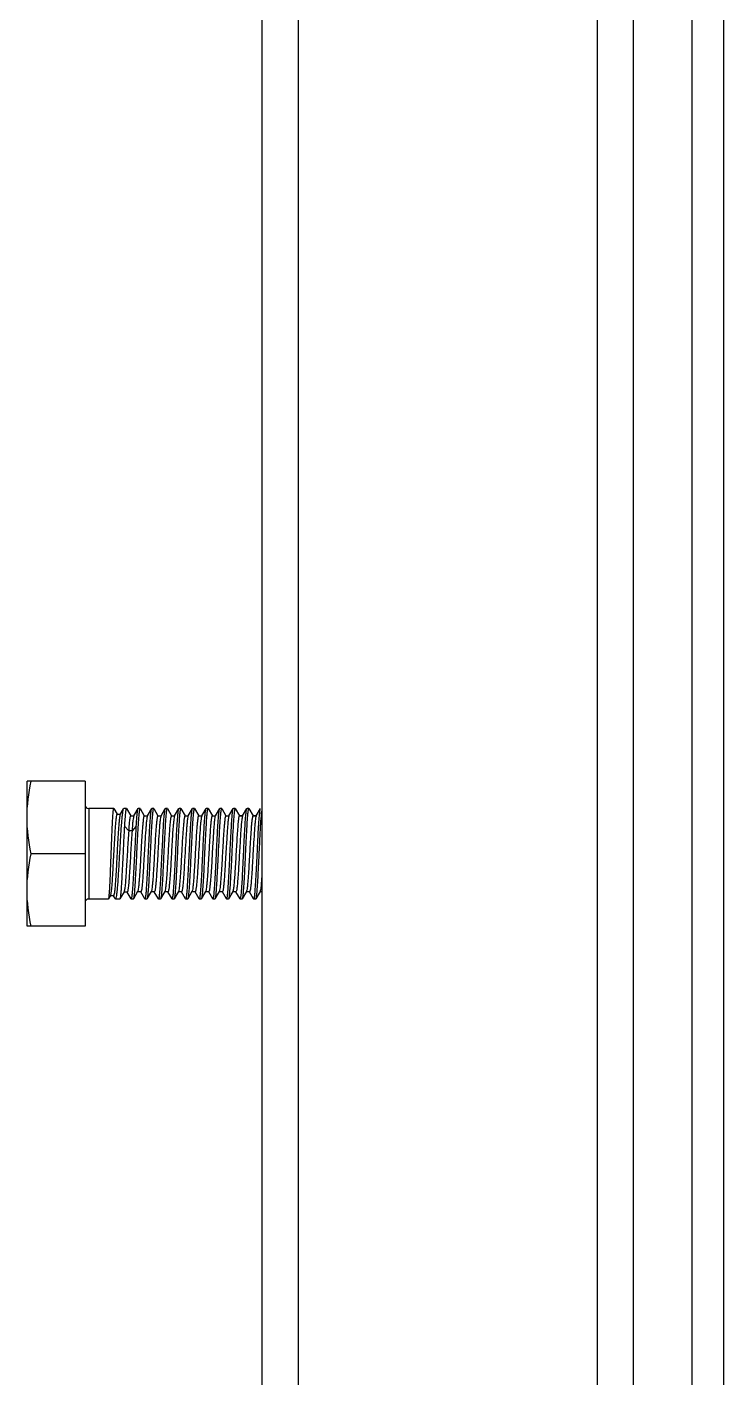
# Model space of a CAD drawing. Extents: x 27938 to 650306, y -92720 to 1524912.
# Drawn here: x 323188 to 323817, y 831117 to 832336 of the extents above; entities that cross this region are included whole.
import ezdxf

# ---------------------------------------------------------------- set-up
doc = ezdxf.new("R2010")
doc.units = 0
doc.header["$LTSCALE"] = 1000
doc.header["$MEASUREMENT"] = 0

msp = doc.modelspace()

# ---------------------------------------------------------------- linework, layer by layer
for p, q in [((323816.6, 830407.7), (323816.6, 833076.2)), ((323788, 830692.2), (323788, 832955.3)), ((323399.6, 832802.5), (323399.6, 830087.5)), ((323432.3, 832802.5), (323432.3, 830087.5)), ((323702.1, 832802.5), (323702.1, 830087.5)), ((323734.8, 832802.5), (323734.8, 830087.5)), ((323187.8, 831524.7), (323187.8, 831655.6)), ((323240.1, 831655.6), (323187.8, 831655.6)), ((323240.1, 831655.6), (323240.1, 831524.7)), ((323243.4, 831631), (323243.4, 831549.3)), ((323265.9, 831631), (323243.4, 831631)), ((323266.1, 831630.9), (323265.9, 831631)), ((323266.1, 831630.9), (323269.1, 831625.8)), ((323271.8, 831625.6), (323274.9, 831630.8)), ((323274.9, 831630.8), (323275.1, 831631)), ((323277.4, 831631), (323275.1, 831631)), ((323277.6, 831630.9), (323277.4, 831631)), ((323277.6, 831630.9), (323281.4, 831624.4)), ((323284.1, 831624.2), (323288, 831630.9)), ((323289.7, 831631), (323288.1, 831631)), ((323289.8, 831630.9), (323289.7, 831631)), ((323289.8, 831630.9), (323293.6, 831624.4)), ((323296.4, 831624.2), (323300.3, 831630.9)), ((323300.3, 831630.9), (323300.4, 831631)), ((323301.9, 831631), (323300.4, 831631)), ((323302.1, 831630.9), (323301.9, 831631)), ((323302.1, 831630.9), (323305.9, 831624.4)), ((323308.7, 831624.2), (323312.5, 831630.9)), ((323312.5, 831630.9), (323312.7, 831631)), ((323314.2, 831631), (323312.7, 831631)), ((323314.4, 831630.9), (323314.2, 831631)), ((323314.4, 831630.9), (323318.2, 831624.4)), ((323320.9, 831624.2), (323324.8, 831630.9)), ((323324.8, 831630.9), (323324.9, 831631)), ((323326.5, 831631), (323324.9, 831631)), ((323326.6, 831630.9), (323326.5, 831631)), ((323326.6, 831630.9), (323330.4, 831624.4)), ((323333.2, 831624.2), (323337.1, 831630.9)), ((323338.7, 831631), (323337.2, 831631)), ((323338.9, 831630.9), (323338.7, 831631)), ((323338.9, 831630.9), (323342.7, 831624.4)), ((323345.5, 831624.2), (323349.3, 831630.9)), ((323349.3, 831630.9), (323349.5, 831631)), ((323351, 831631), (323349.5, 831631)), ((323351.2, 831630.9), (323351, 831631)), ((323351.2, 831630.9), (323355, 831624.4)), ((323357.7, 831624.2), (323361.6, 831630.9)), ((323361.6, 831630.9), (323361.7, 831631)), ((323363.3, 831631), (323361.7, 831631)), ((323363.4, 831630.9), (323363.3, 831631)), ((323363.4, 831630.9), (323367.2, 831624.4)), ((323370, 831624.2), (323373.9, 831630.9)), ((323373.9, 831630.9), (323374, 831631)), ((323375.5, 831631), (323374, 831631)), ((323375.7, 831630.9), (323375.5, 831631)), ((323375.7, 831630.9), (323379.5, 831624.4)), ((323382.3, 831624.2), (323386.1, 831630.9)), ((323386.1, 831630.9), (323386.3, 831631)), ((323387.8, 831631), (323386.3, 831631)), ((323388, 831630.9), (323387.8, 831631)), ((323388, 831630.9), (323391.7, 831624.4)), ((323394.5, 831624.2), (323398.4, 831630.9)), ((323269, 831625.8), (323271.9, 831625.8)), ((323281.3, 831624.4), (323284.2, 831624.4)), ((323293.5, 831624.4), (323296.5, 831624.4)), ((323296.4, 831624.2), (323296.3, 831624.1)), ((323305.8, 831624.4), (323308.8, 831624.4)), ((323308.7, 831624.2), (323308.6, 831624.1)), ((323318.1, 831624.4), (323321, 831624.4)), ((323320.9, 831624.2), (323320.8, 831624.1)), ((323330.3, 831624.4), (323333.3, 831624.4)), ((323342.6, 831624.4), (323345.6, 831624.4)), ((323345.5, 831624.2), (323345.4, 831624.1)), ((323354.9, 831624.4), (323357.8, 831624.4)), ((323357.7, 831624.2), (323357.6, 831624)), ((323367.1, 831624.4), (323370.1, 831624.4)), ((323370, 831624.2), (323369.9, 831624)), ((323379.4, 831624.4), (323382.4, 831624.4)), ((323382.4, 831624.4), (323379.5, 831624.4)), ((323391.7, 831624.4), (323394.6, 831624.4)), ((323394.6, 831624.4), (323391.7, 831624.4)), ((323394.5, 831624.2), (323394.4, 831624)), ((323279.5, 831610.9), (323275.6, 831614.9)), ((323282.5, 831610.9), (323279.5, 831610.9)), ((323286.4, 831614.9), (323282.5, 831610.9)), ((323240.1, 831590.1), (323191.5, 831590.1)), ((323323.5, 831592.4), (323323.4, 831590.1)), ((323334.1, 831590.1), (323334.3, 831592.4)), ((323287.6, 831556), (323283.7, 831549.4)), ((323299.8, 831556), (323296, 831549.4)), ((323312.1, 831556), (323308.2, 831549.4)), ((323324.4, 831556), (323320.5, 831549.4)), ((323336.6, 831556), (323332.8, 831549.4)), ((323348.9, 831556), (323345, 831549.4)), ((323361.2, 831556), (323357.3, 831549.4)), ((323373.4, 831556), (323369.6, 831549.4)), ((323385.7, 831556), (323381.8, 831549.4)), ((323398, 831556), (323394.1, 831549.4)), ((323261.1, 831549.3), (323243.4, 831549.3)), ((323263, 831552.5), (323261.1, 831549.3)), ((323261.1, 831549.3), (323261.1, 831549.3)), ((323265.9, 831552.3), (323262.9, 831552.3)), ((323267.5, 831549.5), (323265.8, 831552.3)), ((323267.5, 831549.5), (323267.7, 831549.3)), ((323271.4, 831549.3), (323267.7, 831549.3)), ((323271.6, 831549.4), (323271.4, 831549.3)), ((323275.3, 831555.8), (323271.6, 831549.4)), ((323278.2, 831555.6), (323275.2, 831555.6)), ((323281.7, 831549.4), (323278.1, 831555.6)), ((323281.7, 831549.4), (323281.9, 831549.3)), ((323283.6, 831549.3), (323281.9, 831549.3)), ((323283.7, 831549.4), (323283.6, 831549.3)), ((323290.5, 831555.9), (323287.5, 831555.9)), ((323294.1, 831549.4), (323290.4, 831555.9)), ((323294.1, 831549.4), (323294.3, 831549.3)), ((323295.8, 831549.3), (323294.3, 831549.3)), ((323296, 831549.4), (323295.8, 831549.3)), ((323302.7, 831555.9), (323299.8, 831555.9)), ((323306.4, 831549.4), (323302.6, 831555.9)), ((323306.4, 831549.4), (323306.5, 831549.3)), ((323308.1, 831549.3), (323306.5, 831549.3)), ((323308.2, 831549.4), (323308.1, 831549.3)), ((323315, 831555.9), (323312, 831555.9)), ((323318.7, 831549.4), (323314.9, 831555.9)), ((323318.7, 831549.4), (323318.8, 831549.3)), ((323320.3, 831549.3), (323318.8, 831549.3)), ((323320.5, 831549.4), (323320.3, 831549.3)), ((323327.3, 831555.9), (323324.3, 831555.9)), ((323330.9, 831549.4), (323327.2, 831555.9)), ((323330.9, 831549.4), (323331.1, 831549.3)), ((323332.6, 831549.3), (323331.1, 831549.3)), ((323332.8, 831549.4), (323332.6, 831549.3)), ((323339.5, 831555.9), (323336.6, 831555.9)), ((323343.2, 831549.4), (323339.4, 831555.9)), ((323343.2, 831549.4), (323343.3, 831549.3)), ((323344.9, 831549.3), (323343.3, 831549.3)), ((323345, 831549.4), (323344.9, 831549.3)), ((323351.8, 831555.9), (323348.8, 831555.9)), ((323355.5, 831549.4), (323351.7, 831555.9)), ((323355.5, 831549.4), (323355.6, 831549.3)), ((323357.1, 831549.3), (323355.6, 831549.3)), ((323357.3, 831549.4), (323357.1, 831549.3)), ((323364.1, 831555.9), (323361.1, 831555.9)), ((323367.7, 831549.4), (323364, 831555.9)), ((323367.7, 831549.4), (323367.9, 831549.3)), ((323369.4, 831549.3), (323367.9, 831549.3)), ((323369.6, 831549.4), (323369.4, 831549.3)), ((323376.3, 831555.9), (323373.3, 831555.9)), ((323380, 831549.4), (323376.2, 831555.9)), ((323380, 831549.4), (323380.1, 831549.3)), ((323381.7, 831549.3), (323380.1, 831549.3)), ((323381.8, 831549.4), (323381.7, 831549.3)), ((323388.6, 831555.9), (323385.6, 831555.9)), ((323392.2, 831549.4), (323388.5, 831555.9)), ((323392.2, 831549.4), (323392.4, 831549.3)), ((323393.9, 831549.3), (323392.4, 831549.3)), ((323394.1, 831549.4), (323393.9, 831549.3)), ((323399.6, 831555.9), (323397.9, 831555.9)), ((323240.1, 831524.7), (323187.8, 831524.7))]:
    msp.add_line(p, q)
for centre, start, end in [((323243.4, 831634.3), 180, 270), ((323243.4, 831546), 90, 180)]:
    msp.add_arc(centre, 3.27, start, end)
for points in [[(323187.8, 831622.9), (323187.8, 831633.8), (323189.2, 831644.8), (323191.5, 831655.6)], [(323191.5, 831590.1), (323189.2, 831600.9), (323187.8, 831611.9), (323187.8, 831622.9)], [(323187.8, 831557.4), (323187.8, 831568.4), (323189.2, 831579.4), (323191.5, 831590.1)], [(323191.5, 831524.7), (323189.2, 831535.5), (323187.8, 831546.5), (323187.8, 831557.4)]]:
    msp.add_open_spline(points, degree=3)
for points, knots in [([(323265.9, 831631), (323265.9, 831631), (323265.7, 831630.7), (323265.6, 831630.1), (323265.4, 831629.1), (323265.2, 831627.1), (323264.9, 831623.7), (323264.6, 831618.7), (323264.3, 831612.6), (323264, 831605.6), (323263.7, 831598), (323263.5, 831592.8), (323263.4, 831590.1)], [0, 0, 0, 0, 0.006203, 0.021073, 0.045141, 0.078305, 0.170688, 0.294821, 0.44599, 0.618417, 0.805472, 1, 1, 1, 1]), ([(323271.5, 831590.1), (323271.8, 831595.1), (323272.2, 831602.2), (323272.7, 831611.4), (323273.2, 831617.3), (323273.6, 831622.4), (323274, 831626.3), (323274.4, 831629), (323274.6, 831630.4), (323274.9, 831630.8)], [0, 0, 0, 0, 0.361155, 0.526427, 0.673911, 0.798642, 0.896457, 0.964179, 1, 1, 1, 1]), ([(323277.4, 831631), (323277.3, 831631), (323277.1, 831630.6), (323276.9, 831629.8), (323276.7, 831628.4), (323276.5, 831626.6), (323276.3, 831624.3), (323276, 831620.3), (323275.8, 831617.2), (323275.6, 831614.9)], [0, 0, 0, 0, 0.021546, 0.072917, 0.155846, 0.269667, 0.412995, 0.584026, 1, 1, 1, 1]), ([(323286.4, 831614.9), (323286.5, 831617), (323286.7, 831620.7), (323287.1, 831625.5), (323287.4, 831628.6), (323287.7, 831630.2), (323287.9, 831630.7), (323288, 831630.9)], [0, 0, 0, 0, 0.387446, 0.690986, 0.897716, 0.962073, 1, 1, 1, 1]), ([(323289.7, 831631), (323289.6, 831631), (323289.4, 831630.7), (323289.3, 831630.1), (323289.1, 831629.1), (323288.8, 831627.1), (323288.5, 831623.7), (323288.1, 831618.7), (323287.7, 831612.6), (323287.4, 831605.6), (323287, 831598), (323286.7, 831592.8), (323286.6, 831590.1)], [0, 0, 0, 0, 0.006697, 0.021779, 0.045964, 0.079194, 0.171609, 0.295674, 0.446694, 0.618911, 0.805729, 1, 1, 1, 1]), ([(323288, 831630.9), (323288, 831630.9), (323288, 831631), (323288.1, 831631), (323288.1, 831631)], [0, 0, 0, 0, 0.600476, 1, 1, 1, 1]), ([(323297.3, 831590.1), (323297.6, 831595.1), (323297.9, 831602.3), (323298.4, 831611.5), (323298.8, 831617.5), (323299.1, 831622.5), (323299.4, 831626.5), (323299.8, 831629.1), (323300, 831630.5), (323300.3, 831630.9)], [0, 0, 0, 0, 0.363963, 0.530225, 0.678242, 0.802937, 0.90006, 0.966368, 1, 1, 1, 1]), ([(323301.9, 831631), (323301.9, 831631), (323301.7, 831630.7), (323301.5, 831630.1), (323301.3, 831629.1), (323301.1, 831627.1), (323300.7, 831623.7), (323300.4, 831618.7), (323300, 831612.6), (323299.6, 831605.6), (323299.3, 831598), (323299, 831592.8), (323298.9, 831590.1)], [0, 0, 0, 0, 0.006689, 0.021764, 0.045941, 0.079165, 0.171569, 0.295632, 0.446659, 0.618889, 0.805716, 1, 1, 1, 1]), ([(323309.6, 831590.1), (323309.9, 831595.1), (323310.2, 831602.3), (323310.7, 831611.5), (323311, 831617.5), (323311.4, 831622.5), (323311.7, 831626.5), (323312.1, 831629.1), (323312.3, 831630.5), (323312.5, 831630.9)], [0, 0, 0, 0, 0.363959, 0.530225, 0.678245, 0.80294, 0.900061, 0.966367, 1, 1, 1, 1]), ([(323314.2, 831631), (323314.1, 831631), (323313.9, 831630.7), (323313.8, 831630.1), (323313.6, 831629.1), (323313.3, 831627.1), (323313, 831623.7), (323312.6, 831618.7), (323312.3, 831612.6), (323311.9, 831605.6), (323311.5, 831598), (323311.3, 831592.8), (323311.1, 831590.1)], [0, 0, 0, 0, 0.00668, 0.021743, 0.045911, 0.079128, 0.171521, 0.29558, 0.446613, 0.618858, 0.805701, 1, 1, 1, 1]), ([(323321.9, 831590.1), (323322.1, 831595.1), (323322.5, 831602.3), (323322.9, 831611.5), (323323.3, 831617.5), (323323.7, 831622.5), (323324, 831626.5), (323324.4, 831629.1), (323324.6, 831630.5), (323324.8, 831630.9)], [0, 0, 0, 0, 0.363957, 0.530226, 0.678247, 0.80294, 0.900059, 0.966367, 1, 1, 1, 1]), ([(323326.5, 831631), (323326.4, 831631), (323326.2, 831630.7), (323326.1, 831630.2), (323325.9, 831629.3), (323325.6, 831627.4), (323325.3, 831624.2), (323325, 831619.5), (323324.6, 831613.7), (323324.2, 831607.1), (323323.9, 831599.9), (323323.6, 831594.9), (323323.5, 831592.4)], [0, 0, 0, 0, 0.006689, 0.021571, 0.045424, 0.078208, 0.169526, 0.292465, 0.442701, 0.6149, 0.802905, 1, 1, 1, 1]), ([(323334.3, 831592.4), (323334.5, 831597.1), (323334.8, 831604), (323335.3, 831612.7), (323335.6, 831618.3), (323336, 831623.1), (323336.3, 831626.7), (323336.6, 831629.2), (323336.8, 831630.5), (323337.1, 831630.9)], [0, 0, 0, 0, 0.367266, 0.533405, 0.680662, 0.804347, 0.900563, 0.966339, 1, 1, 1, 1]), ([(323338.7, 831631), (323338.7, 831631), (323338.5, 831630.7), (323338.3, 831630.1), (323338.1, 831629.1), (323337.9, 831627.1), (323337.5, 831623.7), (323337.2, 831618.7), (323336.8, 831612.6), (323336.4, 831605.6), (323336.1, 831598), (323335.8, 831592.8), (323335.7, 831590.1)], [0, 0, 0, 0, 0.006689, 0.021763, 0.04594, 0.079164, 0.171568, 0.295631, 0.446657, 0.618886, 0.805714, 1, 1, 1, 1]), ([(323337.1, 831630.9), (323337.1, 831630.9), (323337.1, 831631), (323337.2, 831631), (323337.2, 831631)], [0, 0, 0, 0, 0.600612, 1, 1, 1, 1]), ([(323346.4, 831590.1), (323346.6, 831595.1), (323347, 831602.3), (323347.5, 831611.5), (323347.8, 831617.5), (323348.2, 831622.5), (323348.5, 831626.5), (323348.9, 831629.1), (323349.1, 831630.5), (323349.3, 831630.9)], [0, 0, 0, 0, 0.363961, 0.530225, 0.678245, 0.802939, 0.90006, 0.966367, 1, 1, 1, 1]), ([(323351, 831631), (323350.9, 831631), (323350.7, 831630.7), (323350.6, 831630.1), (323350.4, 831629.1), (323350.1, 831627.1), (323349.8, 831623.7), (323349.4, 831618.7), (323349.1, 831612.6), (323348.7, 831605.6), (323348.3, 831598), (323348.1, 831592.8), (323347.9, 831590.1)], [0, 0, 0, 0, 0.006676, 0.021733, 0.045899, 0.079113, 0.171508, 0.295569, 0.446596, 0.61884, 0.805693, 1, 1, 1, 1]), ([(323358.7, 831590.1), (323358.9, 831595.1), (323359.3, 831602.3), (323359.7, 831611.5), (323360.1, 831617.5), (323360.5, 831622.5), (323360.8, 831626.5), (323361.2, 831629.1), (323361.4, 831630.5), (323361.6, 831630.9)], [0, 0, 0, 0, 0.363962, 0.530226, 0.678239, 0.802933, 0.900057, 0.966368, 1, 1, 1, 1]), ([(323363.3, 831631), (323363.2, 831631), (323363, 831630.7), (323362.9, 831630.1), (323362.7, 831629.1), (323362.4, 831627.1), (323362.1, 831623.7), (323361.7, 831618.7), (323361.3, 831612.6), (323361, 831605.6), (323360.6, 831598), (323360.3, 831592.8), (323360.2, 831590.1)], [0, 0, 0, 0, 0.006697, 0.021779, 0.045964, 0.079195, 0.171609, 0.295674, 0.446694, 0.618911, 0.805729, 1, 1, 1, 1]), ([(323370.9, 831590.1), (323371.2, 831595.1), (323371.5, 831602.3), (323372, 831611.5), (323372.4, 831617.5), (323372.7, 831622.5), (323373, 831626.5), (323373.4, 831629.1), (323373.6, 831630.5), (323373.9, 831630.9)], [0, 0, 0, 0, 0.363963, 0.530225, 0.678242, 0.802937, 0.90006, 0.966368, 1, 1, 1, 1]), ([(323375.5, 831631), (323375.5, 831631), (323375.3, 831630.7), (323375.1, 831630.1), (323374.9, 831629.1), (323374.7, 831627.1), (323374.3, 831623.7), (323374, 831618.7), (323373.6, 831612.6), (323373.2, 831605.6), (323372.9, 831598), (323372.6, 831592.8), (323372.5, 831590.1)], [0, 0, 0, 0, 0.006686, 0.021758, 0.045933, 0.079154, 0.171555, 0.295617, 0.446646, 0.618881, 0.805711, 1, 1, 1, 1]), ([(323383.2, 831590.1), (323383.4, 831595.1), (323383.8, 831602.3), (323384.3, 831611.5), (323384.6, 831617.5), (323385, 831622.5), (323385.3, 831626.5), (323385.7, 831629.1), (323385.9, 831630.5), (323386.1, 831630.9)], [0, 0, 0, 0, 0.363958, 0.530225, 0.678245, 0.80294, 0.90006, 0.966367, 1, 1, 1, 1]), ([(323387.8, 831631), (323387.7, 831631), (323387.5, 831630.7), (323387.4, 831630.1), (323387.2, 831629.1), (323386.9, 831627.1), (323386.6, 831623.7), (323386.2, 831618.7), (323385.9, 831612.6), (323385.5, 831605.6), (323385.1, 831598), (323384.9, 831592.8), (323384.7, 831590.1)], [0, 0, 0, 0, 0.006677, 0.021736, 0.045902, 0.079117, 0.171507, 0.295565, 0.446598, 0.618848, 0.805696, 1, 1, 1, 1]), ([(323395.5, 831590.1), (323395.7, 831595.1), (323396.1, 831602.3), (323396.5, 831611.5), (323396.9, 831617.5), (323397.3, 831622.5), (323397.6, 831626.5), (323398, 831629.1), (323398.2, 831630.5), (323398.4, 831630.9)], [0, 0, 0, 0, 0.363957, 0.530228, 0.678248, 0.80294, 0.900058, 0.966367, 1, 1, 1, 1]), ([(323399.6, 831629.6), (323399.2, 831627.8), (323398.8, 831622.9), (323398.2, 831614.1), (323397.6, 831602.8), (323397.2, 831594.5), (323397, 831590.1)], [0, 0, 0, 0, 0.140058, 0.370691, 0.667791, 1, 1, 1, 1]), ([(323269, 831625.8), (323268.9, 831625.8), (323268.7, 831625.5), (323268.5, 831625), (323268.4, 831624.1), (323268.1, 831622.4), (323267.8, 831619.4), (323267.4, 831615.1), (323267, 831609.8), (323266.7, 831603.7), (323266.3, 831597.1), (323265.8, 831588), (323265.3, 831579), (323264.8, 831570.5), (323264.5, 831565), (323264.1, 831560.3), (323263.8, 831556.6), (323263.4, 831554.2), (323263.2, 831552.9), (323263, 831552.5)], [0, 0, 0, 0, 0.003488, 0.010904, 0.022688, 0.038824, 0.083607, 0.143647, 0.216697, 0.300025, 0.390537, 0.484902, 0.671459, 0.756962, 0.833182, 0.897479, 0.947675, 0.982144, 1, 1, 1, 1]), ([(323271.8, 831625.6), (323271.6, 831625.2), (323271.4, 831623.8), (323271, 831621.3), (323270.7, 831617.4), (323270.3, 831612.6), (323269.9, 831606.9), (323269.4, 831598.3), (323268.9, 831589.2), (323268.5, 831580.1), (323268.1, 831573.7), (323267.7, 831567.7), (323267.4, 831562.6), (323267, 831558.4), (323266.7, 831555.3), (323266.4, 831553.4), (323266.1, 831552.6), (323266, 831552.3), (323265.9, 831552.3)], [0, 0, 0, 0, 0.018844, 0.055045, 0.107437, 0.174076, 0.252464, 0.339678, 0.527511, 0.621285, 0.710453, 0.791854, 0.862644, 0.920393, 0.963178, 0.989688, 0.996707, 1, 1, 1, 1]), ([(323281.3, 831624.4), (323281.2, 831624.4), (323280.9, 831624), (323280.8, 831623.4), (323280.5, 831622.2), (323280.2, 831619.9), (323279.8, 831616.1), (323279.6, 831612.8), (323279.5, 831610.9)], [0, 0, 0, 0, 0.023235, 0.075178, 0.15823, 0.271917, 0.585415, 1, 1, 1, 1]), ([(323284.1, 831624.2), (323283.9, 831623.8), (323283.7, 831622.4), (323283.2, 831619.7), (323282.9, 831615.6), (323282.6, 831612.6), (323282.5, 831610.9)], [0, 0, 0, 0, 0.108395, 0.316903, 0.618184, 1, 1, 1, 1]), ([(323293.5, 831624.4), (323293.4, 831624.4), (323293.3, 831624.2), (323293, 831623.4), (323292.7, 831621.6), (323292.4, 831618.6), (323292, 831614.7), (323291.6, 831609.8), (323291.3, 831604.2), (323290.9, 831598.2), (323290.4, 831589.7), (323290, 831581.3), (323289.5, 831573.3), (323289.1, 831568), (323288.7, 831563.6), (323288.4, 831560.1), (323288, 831557.7), (323287.8, 831556.4), (323287.6, 831556)], [0, 0, 0, 0, 0.003515, 0.010772, 0.037949, 0.081609, 0.140308, 0.211978, 0.294061, 0.383612, 0.477415, 0.664253, 0.750571, 0.827952, 0.893624, 0.945254, 0.981055, 1, 1, 1, 1]), ([(323296.3, 831624.1), (323296.1, 831623.6), (323295.9, 831622.2), (323295.5, 831619.7), (323295.2, 831616), (323294.7, 831609.5), (323294.1, 831600), (323293.5, 831589.9), (323293, 831581.6), (323292.7, 831575.6), (323292.3, 831570.1), (323292, 831565.4), (323291.6, 831561.5), (323291.3, 831558.6), (323291, 831556.9), (323290.7, 831556.1), (323290.5, 831555.9), (323290.5, 831555.9)], [0, 0, 0, 0, 0.022098, 0.060554, 0.114206, 0.18123, 0.34569, 0.53115, 0.623722, 0.711849, 0.792446, 0.862698, 0.92016, 0.962863, 0.989437, 0.99654, 1, 1, 1, 1]), ([(323305.8, 831624.4), (323305.7, 831624.4), (323305.5, 831624.2), (323305.3, 831623.4), (323305, 831621.6), (323304.6, 831618.6), (323304.3, 831614.7), (323303.9, 831609.8), (323303.5, 831604.2), (323303.2, 831598.2), (323302.7, 831589.7), (323302.2, 831581.3), (323301.7, 831573.3), (323301.4, 831568), (323301, 831563.6), (323300.7, 831560.1), (323300.3, 831557.7), (323300.1, 831556.4), (323299.8, 831556)], [0, 0, 0, 0, 0.003515, 0.010772, 0.037949, 0.081609, 0.140308, 0.211978, 0.294061, 0.383612, 0.477415, 0.664253, 0.750571, 0.827952, 0.893624, 0.945254, 0.981055, 1, 1, 1, 1]), ([(323308.6, 831624.1), (323308.4, 831623.6), (323308.1, 831622.2), (323307.8, 831619.6), (323307.4, 831616), (323306.9, 831609.5), (323306.3, 831600), (323305.8, 831589.9), (323305.3, 831581.5), (323304.9, 831575.6), (323304.6, 831570.1), (323304.2, 831565.4), (323303.9, 831561.5), (323303.5, 831558.6), (323303.2, 831556.9), (323303, 831556.1), (323302.8, 831555.9), (323302.7, 831555.9)], [0, 0, 0, 0, 0.022237, 0.060809, 0.11455, 0.181633, 0.346125, 0.531524, 0.624042, 0.712107, 0.792639, 0.862829, 0.920237, 0.962898, 0.989446, 0.996542, 1, 1, 1, 1]), ([(323318.1, 831624.4), (323318, 831624.4), (323317.8, 831624.2), (323317.6, 831623.4), (323317.2, 831621.6), (323316.9, 831618.6), (323316.5, 831614.7), (323316.2, 831609.8), (323315.8, 831604.2), (323315.4, 831598.2), (323315, 831589.7), (323314.5, 831581.3), (323314, 831573.3), (323313.6, 831568), (323313.3, 831563.6), (323312.9, 831560.1), (323312.6, 831557.7), (323312.3, 831556.4), (323312.1, 831556)], [0, 0, 0, 0, 0.003515, 0.010772, 0.037949, 0.081609, 0.140308, 0.211978, 0.294061, 0.383612, 0.477416, 0.664253, 0.750571, 0.827952, 0.893624, 0.945254, 0.981055, 1, 1, 1, 1]), ([(323320.8, 831624.1), (323320.7, 831623.6), (323320.4, 831622.2), (323320.1, 831619.6), (323319.7, 831616), (323319.2, 831609.5), (323318.6, 831600), (323318, 831589.9), (323317.6, 831581.5), (323317.2, 831575.6), (323316.8, 831570.1), (323316.5, 831565.4), (323316.1, 831561.5), (323315.8, 831558.6), (323315.5, 831556.9), (323315.2, 831556.1), (323315.1, 831555.9), (323315, 831555.9)], [0, 0, 0, 0, 0.022376, 0.061065, 0.114893, 0.182035, 0.346559, 0.531898, 0.624361, 0.712364, 0.792832, 0.86296, 0.920314, 0.962934, 0.989455, 0.996544, 1, 1, 1, 1]), ([(323330.3, 831624.4), (323330.2, 831624.4), (323330.1, 831624.2), (323329.8, 831623.4), (323329.5, 831621.6), (323329.2, 831618.7), (323328.8, 831614.7), (323328.4, 831609.9), (323327.9, 831602.2), (323327.6, 831596.2), (323327.4, 831592)], [0, 0, 0, 0, 0.007368, 0.022553, 0.07941, 0.170757, 0.293599, 0.443643, 0.615565, 1, 1, 1, 1]), ([(323333.2, 831624.2), (323333, 831623.9), (323332.8, 831622.8), (323332.4, 831620.6), (323332.1, 831617.5), (323331.8, 831613.6), (323331.4, 831608.9), (323331, 831601.6), (323330.7, 831595.9), (323330.4, 831592)], [0, 0, 0, 0, 0.036414, 0.10397, 0.201071, 0.324823, 0.471425, 0.636308, 1, 1, 1, 1]), ([(323342.6, 831624.4), (323342.5, 831624.4), (323342.3, 831624.2), (323342.1, 831623.4), (323341.8, 831621.6), (323341.4, 831618.6), (323341.1, 831614.7), (323340.7, 831609.8), (323340.3, 831604.2), (323340, 831598.2), (323339.5, 831589.7), (323339, 831581.3), (323338.5, 831573.3), (323338.2, 831568), (323337.8, 831563.6), (323337.5, 831560.1), (323337.1, 831557.7), (323336.9, 831556.4), (323336.6, 831556)], [0, 0, 0, 0, 0.003516, 0.010772, 0.037949, 0.081609, 0.140308, 0.211978, 0.294061, 0.383612, 0.477416, 0.664254, 0.750571, 0.827952, 0.893624, 0.945254, 0.981055, 1, 1, 1, 1]), ([(323345.4, 831624.1), (323345.2, 831623.6), (323344.9, 831622.2), (323344.6, 831619.6), (323344.2, 831615.9), (323343.7, 831609.4), (323343.1, 831599.9), (323342.6, 831589.8), (323342.1, 831581.5), (323341.7, 831575.5), (323341.4, 831570.1), (323341, 831565.3), (323340.7, 831561.5), (323340.3, 831558.6), (323340, 831556.9), (323339.8, 831556.1), (323339.6, 831555.9), (323339.5, 831555.9)], [0, 0, 0, 0, 0.022654, 0.061574, 0.115578, 0.182837, 0.347426, 0.532643, 0.624999, 0.712877, 0.793216, 0.863221, 0.920468, 0.963004, 0.989473, 0.996549, 1, 1, 1, 1]), ([(323354.9, 831624.4), (323354.8, 831624.4), (323354.6, 831624.2), (323354.4, 831623.4), (323354, 831621.6), (323353.7, 831618.6), (323353.3, 831614.7), (323353, 831609.8), (323352.6, 831604.2), (323352.2, 831598.2), (323351.8, 831589.7), (323351.3, 831581.3), (323350.8, 831573.3), (323350.4, 831568), (323350.1, 831563.6), (323349.7, 831560.1), (323349.4, 831557.7), (323349.1, 831556.4), (323348.9, 831556)], [0, 0, 0, 0, 0.003516, 0.010771, 0.037949, 0.081609, 0.140308, 0.211978, 0.294061, 0.383613, 0.477416, 0.664254, 0.750571, 0.827952, 0.893624, 0.945254, 0.981055, 1, 1, 1, 1]), ([(323357.6, 831624), (323357.4, 831623.6), (323357.2, 831622.2), (323356.8, 831619.5), (323356.5, 831615.9), (323356, 831609.4), (323355.4, 831599.8), (323354.8, 831589.8), (323354.4, 831581.4), (323354, 831575.5), (323353.6, 831570.1), (323353.3, 831565.3), (323352.9, 831561.5), (323352.6, 831558.6), (323352.3, 831556.9), (323352, 831556.1), (323351.9, 831555.9), (323351.8, 831555.9)], [0, 0, 0, 0, 0.022792, 0.061828, 0.11592, 0.183237, 0.347858, 0.533014, 0.625317, 0.713133, 0.793408, 0.863351, 0.920544, 0.963039, 0.989482, 0.996551, 1, 1, 1, 1]), ([(323367.1, 831624.4), (323367, 831624.4), (323366.9, 831624.2), (323366.6, 831623.4), (323366.3, 831621.6), (323366, 831618.6), (323365.6, 831614.7), (323365.2, 831609.8), (323364.9, 831604.2), (323364.5, 831598.2), (323364, 831589.7), (323363.6, 831581.3), (323363.1, 831573.3), (323362.7, 831568), (323362.3, 831563.6), (323362, 831560.1), (323361.6, 831557.7), (323361.4, 831556.4), (323361.2, 831556)], [0, 0, 0, 0, 0.003516, 0.010771, 0.037949, 0.081609, 0.140308, 0.211978, 0.294061, 0.383613, 0.477416, 0.664254, 0.750571, 0.827952, 0.893624, 0.945254, 0.981055, 1, 1, 1, 1]), ([(323369.9, 831624), (323369.7, 831623.5), (323369.5, 831622.1), (323369.1, 831619.5), (323368.8, 831615.8), (323368.3, 831609.3), (323367.7, 831599.8), (323367.1, 831589.7), (323366.6, 831581.4), (323366.3, 831575.5), (323365.9, 831570), (323365.6, 831565.3), (323365.2, 831561.5), (323364.9, 831558.6), (323364.5, 831556.9), (323364.3, 831556.1), (323364.1, 831555.9), (323364.1, 831555.9)], [0, 0, 0, 0, 0.022931, 0.062083, 0.116262, 0.183637, 0.34829, 0.533386, 0.625634, 0.713389, 0.793599, 0.863481, 0.920621, 0.963074, 0.989491, 0.996553, 1, 1, 1, 1]), ([(323379.4, 831624.4), (323379.3, 831624.4), (323379, 831623.9), (323378.8, 831623.1), (323378.6, 831621.6), (323378.3, 831619.6), (323378.1, 831617.1), (323377.7, 831612.8), (323377.3, 831606.6), (323376.8, 831598.4), (323376.3, 831589.7), (323375.8, 831581), (323375.4, 831575.2), (323375.3, 831572.5)], [0, 0, 0, 0, 0.007549, 0.025288, 0.053782, 0.092698, 0.14142, 0.199125, 0.337396, 0.498012, 0.669894, 0.841157, 1, 1, 1, 1]), ([(323382.3, 831624.2), (323382.1, 831624), (323382, 831623.4), (323381.6, 831621.4), (323381.2, 831617.8), (323380.7, 831612.2), (323380.3, 831605.2), (323379.8, 831597.3), (323379.2, 831586.2), (323378.7, 831577.9), (323378.3, 831572.5)], [0, 0, 0, 0, 0.014139, 0.038106, 0.114569, 0.22512, 0.362916, 0.519336, 0.684562, 1, 1, 1, 1]), ([(323391.7, 831624.4), (323391.6, 831624.4), (323391.4, 831624.2), (323391.2, 831623.4), (323390.8, 831621.6), (323390.5, 831618.6), (323390.1, 831614.7), (323389.8, 831609.8), (323389.4, 831604.2), (323389, 831598.2), (323388.6, 831589.7), (323388.1, 831581.3), (323387.6, 831573.3), (323387.2, 831568), (323386.9, 831563.6), (323386.5, 831560.1), (323386.2, 831557.7), (323385.9, 831556.4), (323385.7, 831556)], [0, 0, 0, 0, 0.003516, 0.010771, 0.037949, 0.081609, 0.140308, 0.211978, 0.294061, 0.383613, 0.477416, 0.664254, 0.750571, 0.827952, 0.893624, 0.945254, 0.981055, 1, 1, 1, 1]), ([(323394.4, 831624), (323394.2, 831623.5), (323394, 831622.1), (323393.6, 831619.5), (323393.3, 831615.8), (323392.8, 831609.3), (323392.2, 831599.7), (323391.6, 831589.7), (323391.1, 831581.4), (323390.8, 831575.4), (323390.4, 831570), (323390.1, 831565.3), (323389.7, 831561.4), (323389.4, 831558.6), (323389.1, 831556.9), (323388.8, 831556.1), (323388.7, 831555.9), (323388.6, 831555.9)], [0, 0, 0, 0, 0.023208, 0.06259, 0.116944, 0.184435, 0.349152, 0.534126, 0.626268, 0.713899, 0.79398, 0.86374, 0.920773, 0.963144, 0.989509, 0.996558, 1, 1, 1, 1]), ([(323275.6, 831614.9), (323275.5, 831613), (323275, 831604.8), (323274.7, 831596.5), (323274.4, 831590.1)], [0, 0, 0, 0, 0.22604, 1, 1, 1, 1]), ([(323279.5, 831610.9), (323279.1, 831605.3), (323278.6, 831596.7), (323277.9, 831585.1), (323277.4, 831576.6), (323276.9, 831569), (323276.5, 831563.5), (323276.1, 831560), (323275.9, 831558.1), (323275.6, 831556.7), (323275.4, 831556), (323275.3, 831555.8)], [0, 0, 0, 0, 0.303539, 0.468638, 0.62733, 0.768529, 0.882427, 0.926602, 0.961222, 0.985757, 1, 1, 1, 1]), ([(323282.5, 831610.9), (323282.3, 831608.1), (323282, 831602.3), (323281.4, 831593.2), (323280.9, 831583.9), (323280.4, 831575.1), (323279.9, 831568.4), (323279.6, 831563.8), (323279.3, 831561), (323279, 831558.8), (323278.8, 831557.1), (323278.6, 831556.2), (323278.3, 831555.6), (323278.2, 831555.6)], [0, 0, 0, 0, 0.15003, 0.317321, 0.489066, 0.652114, 0.794019, 0.853588, 0.904016, 0.944371, 0.97394, 0.992316, 1, 1, 1, 1]), ([(323285.1, 831590.1), (323285.2, 831592.3), (323285.6, 831600.6), (323286, 831608.9), (323286.4, 831614.9)], [0, 0, 0, 0, 0.2673, 1, 1, 1, 1]), ([(323263.4, 831590.1), (323263.2, 831585.1), (323263, 831577.8), (323262.6, 831568.5), (323262.3, 831562.5), (323262, 831557.4), (323261.8, 831553.5), (323261.5, 831551), (323261.4, 831549.7), (323261.1, 831549.3)], [0, 0, 0, 0, 0.36864, 0.53657, 0.68548, 0.810114, 0.906077, 0.97003, 1, 1, 1, 1]), ([(323267.7, 831549.3), (323267.8, 831549.3), (323268.1, 831549.6), (323268.4, 831550.6), (323268.8, 831552.9), (323269.2, 831556.6), (323269.7, 831561.6), (323270.1, 831567.7), (323270.6, 831574.7), (323271, 831582.3), (323271.3, 831587.5), (323271.5, 831590.1)], [0, 0, 0, 0, 0.007547, 0.022985, 0.080637, 0.173055, 0.296975, 0.447746, 0.61965, 0.806111, 1, 1, 1, 1]), ([(323274.4, 831590.1), (323274.1, 831585.2), (323273.8, 831577.9), (323273.3, 831568.7), (323273, 831562.7), (323272.6, 831557.7), (323272.3, 831553.7), (323272, 831551.1), (323271.8, 831549.8), (323271.6, 831549.4)], [0, 0, 0, 0, 0.365079, 0.53175, 0.679987, 0.804667, 0.901508, 0.967249, 1, 1, 1, 1]), ([(323281.9, 831549.3), (323282, 831549.3), (323282.2, 831549.6), (323282.3, 831550.1), (323282.5, 831551.1), (323282.8, 831553.2), (323283.1, 831556.6), (323283.5, 831561.6), (323283.9, 831567.7), (323284.3, 831574.7), (323284.7, 831582.3), (323284.9, 831587.5), (323285.1, 831590.1)], [0, 0, 0, 0, 0.006868, 0.022, 0.046199, 0.079427, 0.17181, 0.295831, 0.44681, 0.618994, 0.805771, 1, 1, 1, 1]), ([(323286.6, 831590.1), (323286.4, 831585.2), (323286, 831578), (323285.5, 831568.7), (323285.2, 831562.8), (323284.8, 831557.7), (323284.5, 831553.8), (323284.1, 831551.2), (323283.9, 831549.8), (323283.7, 831549.4)], [0, 0, 0, 0, 0.364025, 0.530311, 0.678341, 0.803035, 0.90014, 0.966414, 1, 1, 1, 1]), ([(323294.3, 831549.3), (323294.4, 831549.3), (323294.6, 831549.6), (323294.7, 831550.1), (323294.9, 831551.1), (323295.2, 831553.2), (323295.5, 831556.6), (323295.8, 831561.6), (323296.2, 831567.7), (323296.6, 831574.7), (323297, 831582.3), (323297.2, 831587.5), (323297.3, 831590.1)], [0, 0, 0, 0, 0.006693, 0.021771, 0.045952, 0.079179, 0.171588, 0.295652, 0.446676, 0.6189, 0.805722, 1, 1, 1, 1]), ([(323298.9, 831590.1), (323298.6, 831585.2), (323298.3, 831578), (323297.8, 831568.7), (323297.5, 831562.8), (323297.1, 831557.7), (323296.8, 831553.8), (323296.4, 831551.2), (323296.2, 831549.8), (323296, 831549.4)], [0, 0, 0, 0, 0.364027, 0.530312, 0.678339, 0.803032, 0.900139, 0.966415, 1, 1, 1, 1]), ([(323306.5, 831549.3), (323306.6, 831549.3), (323306.8, 831549.6), (323307, 831550.1), (323307.2, 831551.1), (323307.4, 831553.2), (323307.8, 831556.6), (323308.1, 831561.6), (323308.5, 831567.7), (323308.9, 831574.7), (323309.2, 831582.3), (323309.5, 831587.5), (323309.6, 831590.1)], [0, 0, 0, 0, 0.006696, 0.021778, 0.045963, 0.079194, 0.171608, 0.295673, 0.446692, 0.618909, 0.805729, 1, 1, 1, 1]), ([(323311.1, 831590.1), (323310.9, 831585.2), (323310.6, 831578), (323310.1, 831568.7), (323309.7, 831562.8), (323309.4, 831557.7), (323309.1, 831553.8), (323308.7, 831551.2), (323308.5, 831549.8), (323308.2, 831549.4)], [0, 0, 0, 0, 0.364034, 0.530325, 0.678352, 0.803041, 0.900142, 0.966414, 1, 1, 1, 1]), ([(323318.8, 831549.3), (323318.9, 831549.3), (323319.1, 831549.6), (323319.2, 831550.1), (323319.4, 831551.1), (323319.7, 831553.2), (323320, 831556.6), (323320.4, 831561.6), (323320.8, 831567.7), (323321.1, 831574.7), (323321.5, 831582.3), (323321.8, 831587.5), (323321.9, 831590.1)], [0, 0, 0, 0, 0.006683, 0.021751, 0.045922, 0.07914, 0.171535, 0.295594, 0.446618, 0.618857, 0.805703, 1, 1, 1, 1]), ([(323323.4, 831590.1), (323323.2, 831585.2), (323322.8, 831578), (323322.3, 831568.7), (323322, 831562.8), (323321.6, 831557.7), (323321.3, 831553.8), (323320.9, 831551.2), (323320.7, 831549.8), (323320.5, 831549.4)], [0, 0, 0, 0, 0.364016, 0.530299, 0.678328, 0.803022, 0.900132, 0.966412, 1, 1, 1, 1]), ([(323327.4, 831592), (323327.1, 831587.7), (323326.8, 831581.4), (323326.3, 831573.4), (323325.9, 831568.1), (323325.5, 831563.6), (323325.2, 831560.1), (323324.8, 831557.7), (323324.6, 831556.4), (323324.4, 831556)], [0, 0, 0, 0, 0.357179, 0.522363, 0.670515, 0.796289, 0.895183, 0.963748, 1, 1, 1, 1]), ([(323330.4, 831592), (323330.3, 831589.7), (323330, 831585.1), (323329.6, 831578.5), (323329.3, 831572.3), (323328.9, 831566.9), (323328.5, 831562.4), (323328.2, 831559.4), (323327.9, 831557.6), (323327.7, 831556.7), (323327.5, 831556.2), (323327.3, 831555.9), (323327.3, 831555.9)], [0, 0, 0, 0, 0.191103, 0.376469, 0.548513, 0.700189, 0.825314, 0.918839, 0.952565, 0.977198, 0.992701, 1, 1, 1, 1]), ([(323331.1, 831549.3), (323331.2, 831549.3), (323331.4, 831549.6), (323331.5, 831550.1), (323331.7, 831551.1), (323332, 831553.2), (323332.3, 831556.6), (323332.6, 831561.6), (323333, 831567.7), (323333.4, 831574.7), (323333.8, 831582.3), (323334, 831587.5), (323334.1, 831590.1)], [0, 0, 0, 0, 0.006671, 0.021725, 0.045886, 0.079098, 0.171491, 0.295553, 0.446588, 0.618835, 0.805687, 1, 1, 1, 1]), ([(323335.7, 831590.1), (323335.4, 831585.2), (323335.1, 831578), (323334.6, 831568.7), (323334.3, 831562.8), (323333.9, 831557.7), (323333.6, 831553.8), (323333.2, 831551.2), (323333, 831549.8), (323332.8, 831549.4)], [0, 0, 0, 0, 0.364022, 0.530315, 0.678347, 0.803036, 0.900137, 0.966413, 1, 1, 1, 1]), ([(323343.3, 831549.3), (323343.4, 831549.3), (323343.6, 831549.6), (323343.8, 831550.1), (323344, 831551.1), (323344.2, 831553.2), (323344.5, 831556.6), (323344.9, 831561.6), (323345.3, 831567.7), (323345.7, 831574.7), (323346, 831582.3), (323346.3, 831587.5), (323346.4, 831590.1)], [0, 0, 0, 0, 0.006673, 0.021728, 0.04589, 0.079102, 0.171488, 0.295544, 0.446579, 0.618833, 0.80569, 1, 1, 1, 1]), ([(323347.9, 831590.1), (323347.7, 831585.2), (323347.4, 831578), (323346.9, 831568.7), (323346.5, 831562.8), (323346.2, 831557.7), (323345.9, 831553.8), (323345.5, 831551.2), (323345.3, 831549.8), (323345, 831549.4)], [0, 0, 0, 0, 0.364021, 0.530312, 0.678344, 0.803036, 0.900139, 0.966413, 1, 1, 1, 1]), ([(323355.6, 831549.3), (323355.7, 831549.3), (323355.9, 831549.6), (323356, 831550.1), (323356.2, 831551.1), (323356.5, 831553.2), (323356.8, 831556.6), (323357.2, 831561.6), (323357.6, 831567.7), (323357.9, 831574.7), (323358.3, 831582.3), (323358.6, 831587.5), (323358.7, 831590.1)], [0, 0, 0, 0, 0.006683, 0.021749, 0.045921, 0.079139, 0.171536, 0.295597, 0.446627, 0.618868, 0.805705, 1, 1, 1, 1]), ([(323360.2, 831590.1), (323360, 831585.2), (323359.6, 831578), (323359.1, 831568.7), (323358.8, 831562.8), (323358.4, 831557.7), (323358.1, 831553.8), (323357.7, 831551.2), (323357.5, 831549.8), (323357.3, 831549.4)], [0, 0, 0, 0, 0.364024, 0.530311, 0.678341, 0.803035, 0.90014, 0.966414, 1, 1, 1, 1]), ([(323367.9, 831549.3), (323368, 831549.3), (323368.2, 831549.6), (323368.3, 831550.1), (323368.5, 831551.1), (323368.8, 831553.2), (323369.1, 831556.6), (323369.4, 831561.6), (323369.8, 831567.7), (323370.2, 831574.7), (323370.6, 831582.3), (323370.8, 831587.5), (323370.9, 831590.1)], [0, 0, 0, 0, 0.006692, 0.02177, 0.045951, 0.079177, 0.171585, 0.295649, 0.446674, 0.618898, 0.805721, 1, 1, 1, 1]), ([(323372.5, 831590.1), (323372.4, 831588.3), (323372.1, 831581.3), (323371.7, 831574.3), (323371.4, 831569.1)], [0, 0, 0, 0, 0.261816, 1, 1, 1, 1]), ([(323384.7, 831590.1), (323384.5, 831585.2), (323384.2, 831578), (323383.7, 831568.7), (323383.3, 831562.8), (323383, 831557.7), (323382.6, 831553.8), (323382.3, 831551.2), (323382.1, 831549.8), (323381.8, 831549.4)], [0, 0, 0, 0, 0.364034, 0.530327, 0.678354, 0.803043, 0.900143, 0.966415, 1, 1, 1, 1]), ([(323382.2, 831569.1), (323382.2, 831570.7), (323382.6, 831577.7), (323383, 831584.8), (323383.2, 831590.1)], [0, 0, 0, 0, 0.233581, 1, 1, 1, 1]), ([(323392.4, 831549.3), (323392.5, 831549.3), (323392.7, 831549.6), (323392.8, 831550.1), (323393, 831551.1), (323393.3, 831553.2), (323393.6, 831556.6), (323394, 831561.6), (323394.4, 831567.7), (323394.7, 831574.7), (323395.1, 831582.3), (323395.4, 831587.5), (323395.5, 831590.1)], [0, 0, 0, 0, 0.006682, 0.021748, 0.045918, 0.079135, 0.171528, 0.295585, 0.446611, 0.618853, 0.805701, 1, 1, 1, 1]), ([(323397, 831590.1), (323396.8, 831585.2), (323396.4, 831578), (323395.9, 831568.7), (323395.6, 831562.8), (323395.2, 831557.7), (323394.9, 831553.8), (323394.5, 831551.2), (323394.3, 831549.8), (323394.1, 831549.4)], [0, 0, 0, 0, 0.364017, 0.530302, 0.678331, 0.803024, 0.900132, 0.966412, 1, 1, 1, 1]), ([(323371.4, 831569.1), (323371.3, 831566.5), (323371, 831562), (323370.6, 831556.6), (323370.3, 831553.3), (323370.1, 831551.5), (323369.9, 831550.3), (323369.7, 831549.6), (323369.6, 831549.4)], [0, 0, 0, 0, 0.386254, 0.691736, 0.808776, 0.899775, 0.963628, 1, 1, 1, 1]), ([(323375.3, 831572.5), (323375.1, 831570.4), (323374.9, 831566.6), (323374.4, 831561.7), (323374.1, 831558.5), (323373.7, 831556.8), (323373.6, 831556.2), (323373.4, 831556)], [0, 0, 0, 0, 0.381097, 0.684377, 0.893928, 0.960143, 1, 1, 1, 1]), ([(323378.3, 831572.5), (323378.2, 831570.2), (323377.9, 831566.9), (323377.6, 831562.9), (323377.4, 831560.5), (323377.1, 831558.6), (323376.9, 831557.1), (323376.7, 831556.4), (323376.4, 831555.9), (323376.3, 831555.9)], [0, 0, 0, 0, 0.410879, 0.581806, 0.725913, 0.840918, 0.925076, 0.977487, 1, 1, 1, 1]), ([(323380.1, 831549.3), (323380.3, 831549.3), (323380.5, 831549.9), (323380.7, 831550.8), (323380.9, 831552.5), (323381.2, 831554.7), (323381.4, 831557.6), (323381.8, 831562.4), (323382, 831566.3), (323382.2, 831569.1)], [0, 0, 0, 0, 0.021095, 0.073096, 0.157182, 0.272316, 0.416719, 0.588047, 1, 1, 1, 1]), ([(323399.6, 831569.2), (323399.4, 831567.5), (323399.2, 831564.5), (323398.9, 831560.5), (323398.5, 831557.9), (323398.2, 831556.5), (323398, 831556)], [0, 0, 0, 0, 0.381924, 0.683092, 0.891493, 1, 1, 1, 1])]:
    msp.add_open_spline(points, degree=3, knots=knots)

doc.saveas('drawing.dxf')
